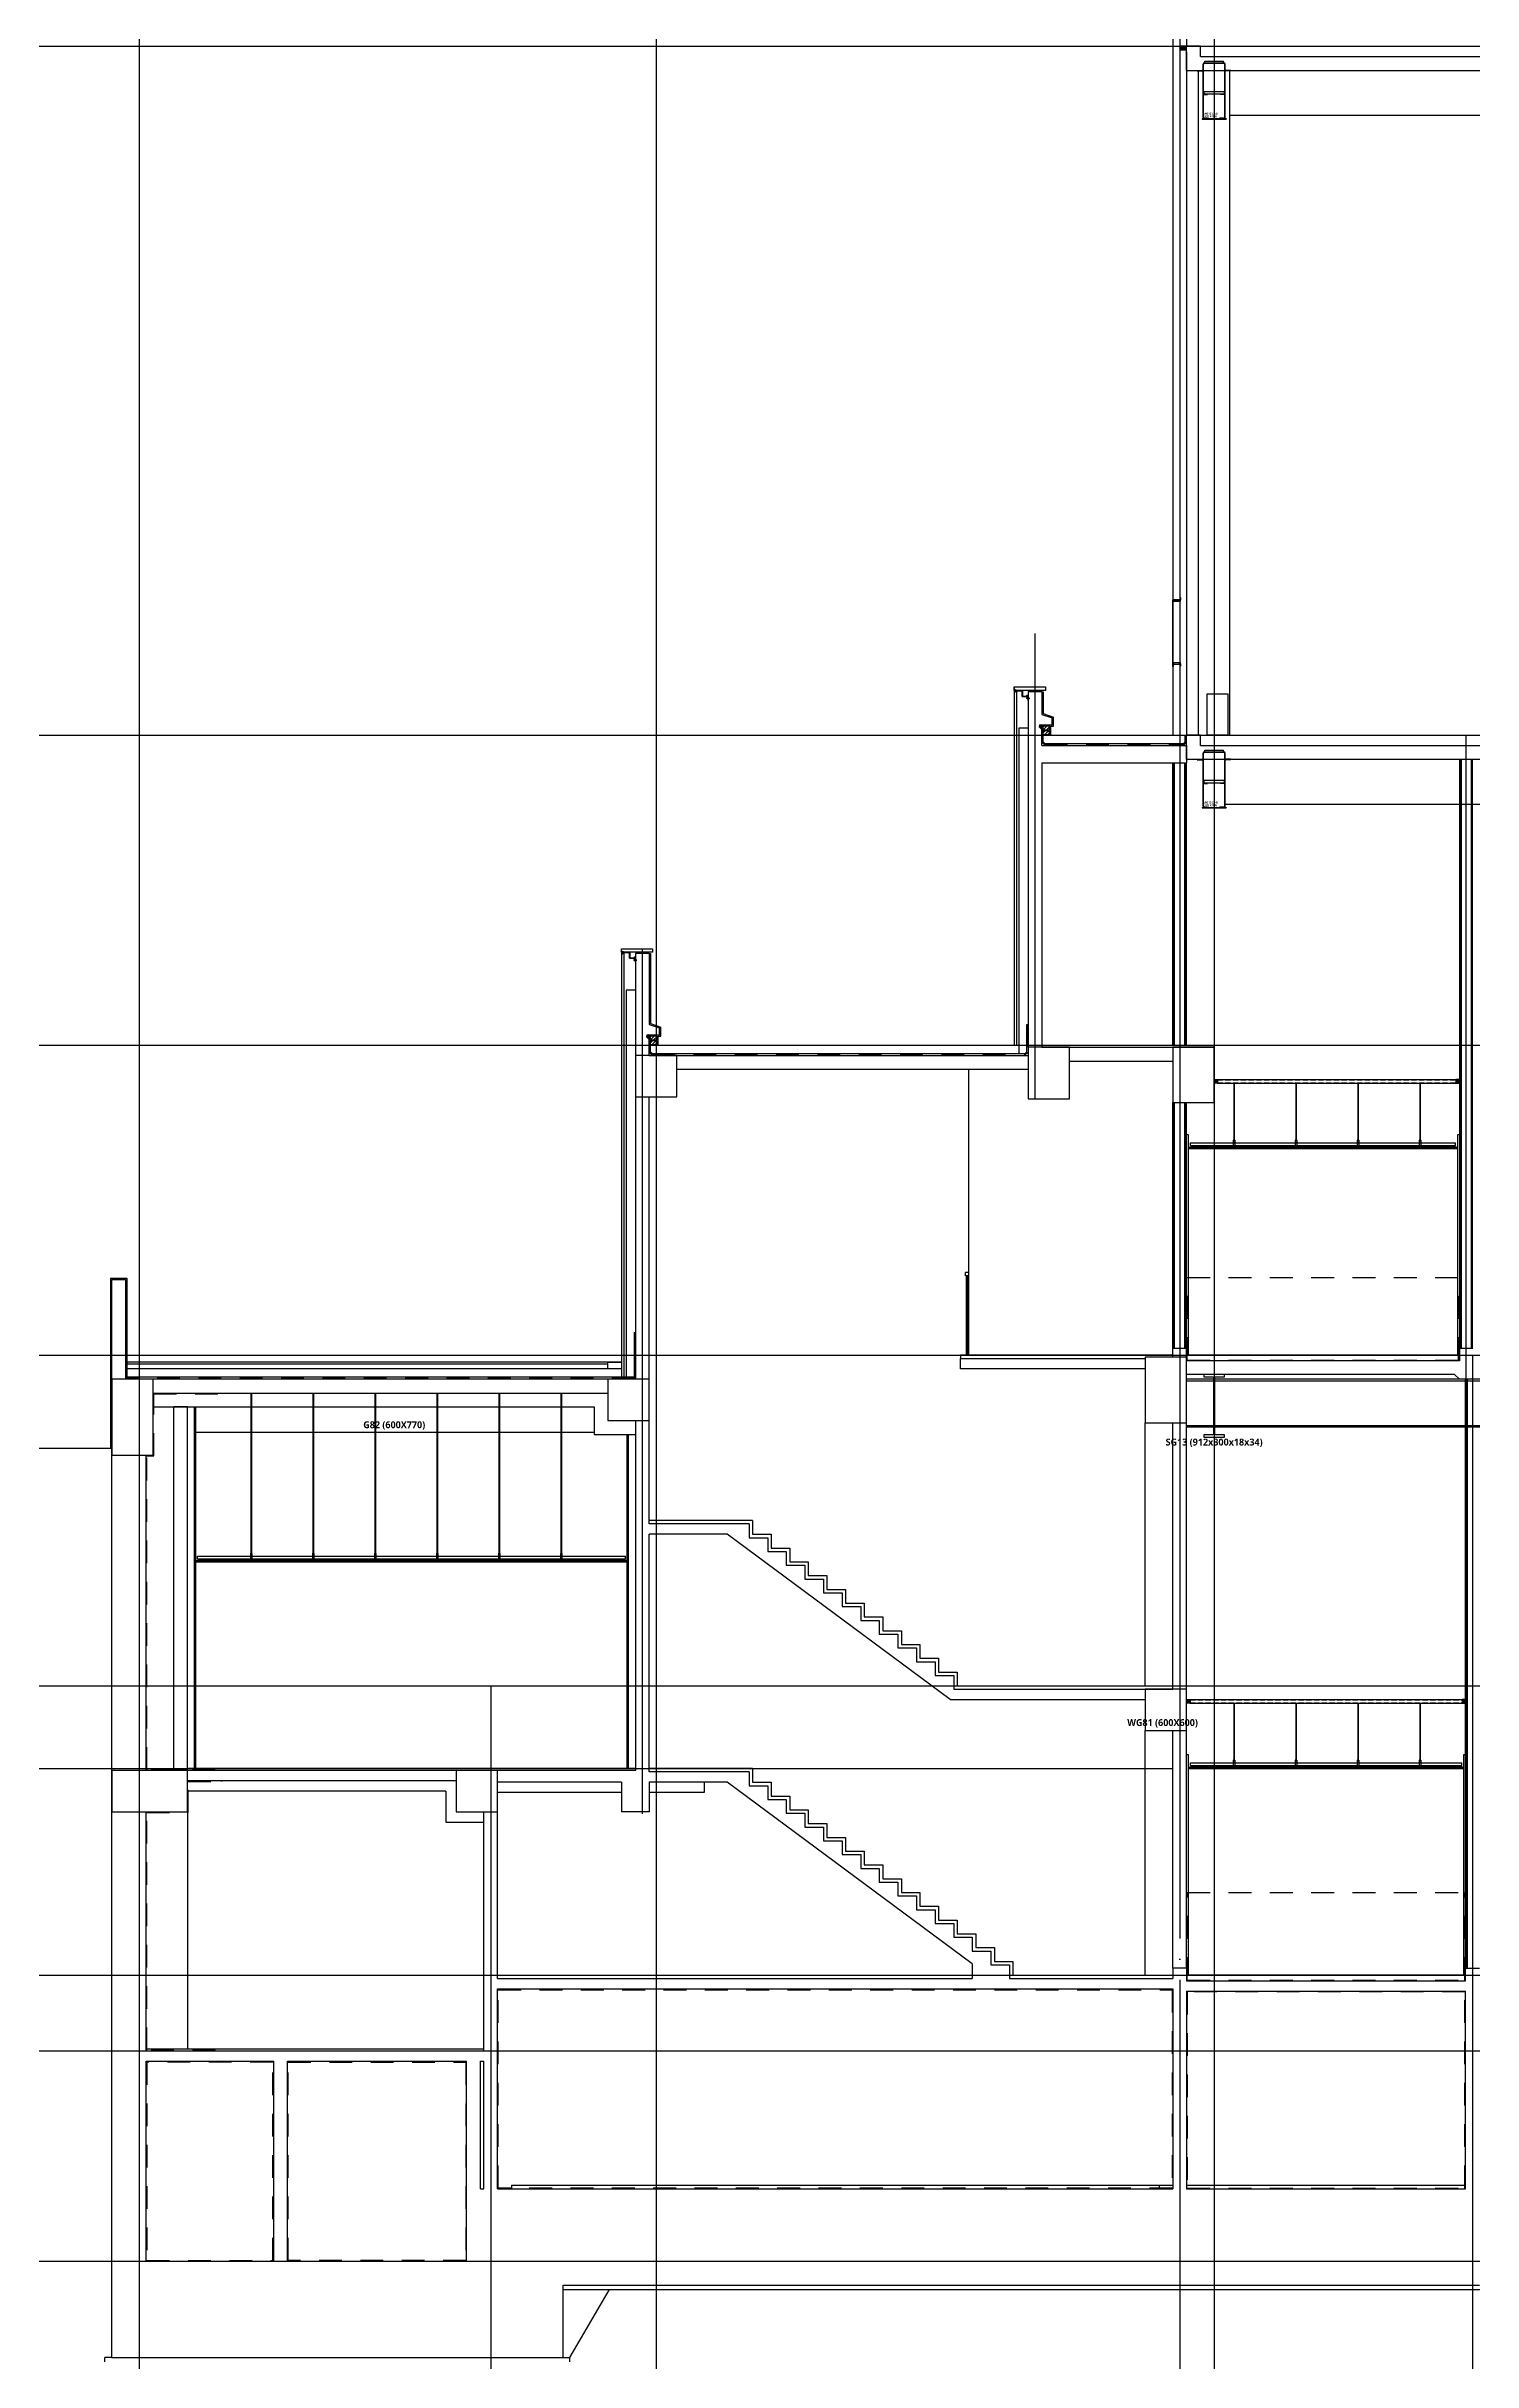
# Model space of a CAD drawing. Header units: millimetres. Extents: x -39468 to 212532, y -94717 to 83483.
# Drawn here: x 19170 to 39873, y -74908 to -41298 of the extents above; entities that cross this region are included whole.
import ezdxf
from ezdxf.enums import TextEntityAlignment as Align

# ---------------------------------------------------------------- set-up
doc = ezdxf.new("R2010")
doc.units = ezdxf.units.MM
doc.header["$LTSCALE"] = 300
doc.header["$MEASUREMENT"] = 0
for name, pattern in [('CEN', [62, 60, -1, 0, -1]), ('HID', [2, 1.1, -0.9]), ('HIDDEN', [0.375, 0.25, -0.125]), ('STD_CENTER', [66, 60, -2, 2, -2])]:
    doc.linetypes.add(name, pattern=pattern)
doc.layers.get('0').update_dxf_attribs({"linetype": 'CONTINUOUS'})
for name, color, linetype in [('##좌굴방지', 6, 'CONTINUOUS'), ('A-CEN', 1, 'CEN'), ('A-FIN-TYP1', 6, 'CONTINUOUS'), ('A-FIN-TYP2', 4, 'CONTINUOUS'), ('A-FLOR-GW', 6, 'CONTINUOUS'), ('A-FLOR-INSL', 8, 'CONTINUOUS'), ('A-OUT-FIN-TYP2', 4, 'CONTINUOUS'), ('A-SECT-ELEV', 8, 'CONTINUOUS'), ('A-SECT-LOUVER', 4, 'CONTINUOUS'), ('A-SECT-MATR2', 6, 'CONTINUOUS'), ('A-ST-AXIS-CEN', 252, 'STD_CENTER'), ('A-ST-CONC', 2, 'CONTINUOUS'), ('A-WALL-DRY1', 7, 'CONTINUOUS'), ('A-WALL-MASN', 3, 'CONTINUOUS'), ('AA-WALL-콘크리트', 2, 'CONTINUOUS'), ('BW', 3, 'CONTINUOUS'), ('C02-AA$0$A-FIN-TYP1', 6, 'CONTINUOUS'), ('C02-AA$0$A-SECT-CLNG', 6, 'CONTINUOUS'), ('C02-AA$0$A-SECT-MATR1', 4, 'CONTINUOUS'), ('COL', 2, 'CONTINUOUS'), ('ELC', 9, 'CONTINUOUS'), ('FIN', 5, 'CONTINUOUS'), ('HANDRAIL', 4, 'CONTINUOUS'), ('HAT', 8, 'CONTINUOUS'), ('HH', 9, 'CONTINUOUS'), ('HID', 7, 'HID'), ('out-fin', 6, 'CONTINUOUS'), ('SECT1', 2, 'CONTINUOUS'), ('주단면도-1$0$A-FLOR-FLIN-TYP2', 8, 'CONTINUOUS'), ('주단면도-1$0$A-FLOR-GW', 6, 'CONTINUOUS'), ('주단면도-1$0$A-ST-CONC', 2, 'CONTINUOUS')]:
    doc.layers.add(name, color=color, linetype=linetype)
doc.layers.add('A-ANNO-NPLT', color=129, linetype='CONTINUOUS', plot=False)
doc.layers.add('Defpoint', color=161, linetype='CONTINUOUS', plot=False)
doc.layers.add('A-ELEV-LIN2', color=7, linetype='CONTINUOUS', lineweight=25)
doc.layers.add('A-XXXX-NPLT', color=144, linetype='CONTINUOUS', lineweight=15, plot=False)
doc.styles.add('SH_대대리576', font='NanumGothicBold.ttf')
doc.styles.get("Standard").update_dxf_attribs({"font": 'NanumGothicBold.ttf'})
pattern_1 = [(45, (-44581.6069, -4188.5902), (-0.25, 0.25), [])]

# ---------------------------------------------------------------- blocks, each defined once
blk = doc.blocks.new('A$C1BF15DB8')
at = {"layer": 'A-ANNO-NPLT'}
for p, q in [((-21, 14, 0), (-21, -10, 0)), ((0, 0, 0), (-31, 0, 0))]:
    blk.add_line(p, q, dxfattribs=at)
at = {"layer": 'C02-AA$0$A-FIN-TYP1'}
blk.add_line((0, 24), (0, 0), dxfattribs=at)
at = {"layer": 'C02-AA$0$A-SECT-CLNG', "color": 8}
blk.add_line((4, 44), (4, 82), dxfattribs=at)
at = {"layer": 'C02-AA$0$A-SECT-MATR1'}
blk.add_lwpolyline([(-21, 14), (-6, 14), (-6, -1), (9, -1), (9, 0), (-5, 0), (-5, 15), (-20, 15), (-20, 29), (-21, 29)], close=True, dxfattribs=at)
blk = doc.blocks.new('A$C1A1450A5')
at = {"layer": 'C02-AA$0$A-SECT-CLNG', "color": 8}
for p, q in [((-7, 0), (-7, -3)), ((7, 0), (-7, 0)), ((7, 0), (7, -3)), ((10, -3), (-10, -3)), ((-10, -3), (-10, -83)), ((10, -6), (-10, -6)), ((10, -37), (-10, -37)), ((10, -83), (-10, -83)), ((-7, -9), (-7, -6)), ((7, -9), (-7, -9)), ((-4, -14), (-4, -9)), ((4, -14), (-4, -14)), ((4, -14), (4, -9)), ((7, -9), (7, -6)), ((10, -3), (10, -83))]:
    blk.add_line(p, q, dxfattribs=at)
blk = doc.blocks.new('*U2104')
at = {"layer": 'A-ANNO-NPLT'}
for p, q in [((-214, 0), (-245, 0)), ((-235, 14), (-235, -10)), ((6006, 0, 0), (6037, 0, 0)), ((6027, 14, 0), (6027, -10, 0))]:
    blk.add_line(p, q, dxfattribs=at)
at = {"layer": 'C02-AA$0$A-FIN-TYP1'}
for p, q in [((-214, 24), (6006, 24)), ((-214, 12), (6006, 12)), ((-214, 0), (6006, 0))]:
    blk.add_line(p, q, dxfattribs=at)
at = {"layer": 'C02-AA$0$A-SECT-CLNG', "color": 8}
for p, q in [((565, 2450), (565, 125)), ((572, 2450), (572, 125)), ((1465, 2450), (1465, 125)), ((1472, 2450), (1472, 125)), ((2365, 2450), (2365, 125)), ((2372, 2450), (2372, 125)), ((3265, 2450), (3265, 125)), ((3272, 2450), (3272, 125)), ((4165, 2450), (4165, 125)), ((4172, 2450), (4172, 125)), ((5065, 2450), (5065, 125)), ((5072, 2450), (5072, 125)), ((-210, 82), (6001, 82)), ((-210, 44), (6001, 44))]:
    blk.add_line(p, q, dxfattribs=at)
for p in [(569, 125), (1469, 125), (2369, 125), (3269, 125), (4169, 125), (5069, 125)]:
    blk.add_blockref('A$C1A1450A5', p, dxfattribs=at)
at = {"layer": 'C02-AA$0$A-SECT-MATR1'}
blk.add_blockref('A$C1BF15DB8', (-214, 0), dxfattribs=at)
at = {"layer": 'C02-AA$0$A-SECT-MATR1', "xscale": -1}
blk.add_blockref('A$C1BF15DB8', (6006, 0), dxfattribs=at)
blk = doc.blocks.new('A$C1e6bed7d')
at = {"layer": 'A-SECT-LOUVER'}
for p, q in [((-18, -1380), (-18, -487)), ((89, -1380), (89, -487))]:
    blk.add_line(p, q, dxfattribs=at)
for points in [[(0, -468, 0.414214), (1, -467, 0.414214), (0, -467), (-15, -467), (-15, -435, 2.252934), (-17, -436), (-17, -467), (-18, -467), (-18, -487), (-5, -487), (-5, -486), (-4, -487), (8, -487), (9, -486), (9, -487), (35, -487), (62, -487), (62, -486), (62, -487), (75, -487), (75, -486), (76, -487), (89, -487), (89, -468), (94, -468), (94, -434, 0.414214), (94, -433), (90, -433, 0.290922), (90, -434), (87, -439, 1), (89, -440), (91, -435, -0.290922), (91, -435), (92, -435, -0.414214), (93, -435), (93, -467), (71, -467, 0.414214), (70, -467, 0.414214), (71, -468), (87, -468), (87, -478), (75, -478, 0.414214), (74, -479, 0.414214), (75, -480), (87, -480), (87, -485), (35, -485), (-16, -485), (-16, -480), (-4, -480, 0.414214), (-3, -479), (-3, -479), (-3, -479, 0.414214), (-4, -478), (-16, -478), (-16, -468)], [(0, -1399, -0.414214), (1, -1399, -0.414214), (0, -1400), (-15, -1400), (-15, -1432, -2.252934), (-17, -1431), (-17, -1400), (-18, -1400), (-18, -1380), (-5, -1380), (-5, -1381), (-4, -1380), (8, -1380), (9, -1381), (9, -1380), (35, -1380), (62, -1380), (62, -1381), (62, -1380), (75, -1380), (75, -1381), (76, -1380), (89, -1380), (89, -1399), (94, -1399), (94, -1433, -0.414214), (94, -1433), (90, -1433, -0.290922), (90, -1433), (87, -1428, -1), (89, -1427), (91, -1432, 0.290922), (91, -1432), (92, -1432, 0.414214), (93, -1431), (93, -1400), (71, -1400, -0.414214), (70, -1399, -0.414214), (71, -1399), (87, -1399), (87, -1388), (75, -1388, -0.414214), (74, -1388, -0.414214), (75, -1387), (87, -1387), (87, -1382), (35, -1382), (-16, -1382), (-16, -1387), (-4, -1387, -0.414214), (-3, -1388), (-3, -1388), (-3, -1388, -0.414214), (-4, -1388), (-16, -1388), (-16, -1399)]]:
    blk.add_lwpolyline(points, format="xyb", close=True, dxfattribs=at)
at = {"layer": 'A-SECT-MATR2'}
for p, q in [((86, -467), (-14, -467)), ((-14, -1400), (86, -1400))]:
    blk.add_line(p, q, dxfattribs=at)
blk = doc.blocks.new('G$C5B602E84')
h = blk.add_hatch()
h.set_pattern_fill('ANSI31', color=252, scale=0.1, angle=45, style=0)
h.set_pattern_definition(pattern_1)
h.paths.add_polyline_path([(84, 701), (84, 751), (90, 751), (90, 701)])
h = blk.add_hatch()
h.set_pattern_fill('ANSI31', color=252, scale=0.1, angle=45, style=0)
h.set_pattern_definition(pattern_1)
h.paths.add_polyline_path([(219, 816), (269, 816), (269, 810), (219, 810)])
h = blk.add_hatch()
h.set_pattern_fill('ANSI31', color=252, scale=0.1, angle=45, style=0)
h.set_pattern_definition(pattern_1)
h.paths.add_polyline_path([(404, 701), (404, 751), (398, 751), (398, 701)])
at = {"layer": '##좌굴방지'}
for points in [[(398, 362), (90, 362), (90, 356), (150, 356), (150, 362)], [(98, 362), (98, 402), (390, 402), (390, 362)], [(398, 362), (398, 356), (338, 356), (338, 362)]]:
    blk.add_lwpolyline(points, dxfattribs=at)
at = {"color": 2, "linetype": 'Continuous'}
for p, q in [((0, 706), (72, 706)), ((0, 706), (0, 700)), ((0, 700), (72, 700)), ((84, 701), (84, 795)), ((84, 701), (90, 701)), ((84, 24), (84, 688)), ((90, 701), (90, 795)), ((90, 24), (90, 688)), ((105, 816), (383, 816)), ((105, 810), (383, 810)), ((398, 701), (398, 795)), ((404, 701), (398, 701)), ((398, 24), (398, 688)), ((404, 701), (404, 795)), ((404, 24), (404, 688)), ((488, 706), (416, 706)), ((488, 700), (416, 700)), ((488, 706), (488, 700)), ((102, 12), (164, 12)), ((102, 6), (164, 6)), ((164, 6), (164, 12)), ((386, 12), (324, 12)), ((324, 6), (324, 12)), ((386, 6), (324, 6))]:
    blk.add_line(p, q, dxfattribs=at)
at = {"color": 3, "linetype": 'Continuous'}
for p, q in [((109, 816), (109, 841)), ((109, 841), (379, 841)), ((109, 816), (379, 816)), ((379, 816), (379, 841)), ((69, 6), (419, 6)), ((69, 6), (69, 0)), ((69, 0), (419, 0)), ((419, 6), (419, 0))]:
    blk.add_line(p, q, dxfattribs=at)
at = {"color": 2, "linetype": 'Continuous'}
for centre, radius, start, end in [((72, 688), 18, 0, 90), ((72, 688), 12, 0, 90), ((105, 795), 21, 90, 180), ((105, 795), 15, 90, 180), ((383, 795), 21, 0, 90), ((383, 795), 15, 0, 90), ((416, 688), 18, 90, 180), ((416, 688), 12, 90, 180), ((102, 24), 18, 180, 270), ((102, 24), 12, 180, 270), ((386, 24), 18, 270, 0), ((386, 24), 12, 270, 0)]:
    blk.add_arc(centre, radius, start, end, dxfattribs=at)
at = {"layer": 'Defpoint', "linetype": 'Continuous'}
for s, p in [('AG12 (3,4)', (102, 79)), ('320 X 906', (102, 39))]:
    blk.add_text(s, height=30, dxfattribs=at).set_placement(p, align=Align.MIDDLE_LEFT)
blk = doc.blocks.new('G$C3A95A35F')
at = {"transparency": 33554687}
h = blk.add_hatch(dxfattribs=at)
h.set_pattern_fill('ANSI31', color=256, scale=100)
h.set_pattern_definition([(45, (-779551.384, 1288099.755), (-8.83883476, 8.83883476), [])])
h.paths.add_polyline_path([(0, 50), (0, 0), (100, 0), (100, 50)])
blk.add_lwpolyline([(0, 50), (0, 0), (100, 0), (100, 50)], close=True)

msp = doc.modelspace()

# ---------------------------------------------------------------- hatches: boundary and pattern name
at = {"layer": 'HAT'}
h = msp.add_hatch(dxfattribs=at)
h.set_pattern_fill('ANSI31', color=256, scale=10, style=0)
h.set_pattern_definition([(45, (-384794.73, -107347.05), (-22.4506403, 22.4506403), [])])
h.paths.add_polyline_path([(33730, -51164), (33640, -51164), (33640, -51221), (33730, -51221)])
h.paths.add_polyline_path([(33730, -51231), (33640, -51231), (33640, -51288), (33730, -51288)])
h = msp.add_hatch(dxfattribs=at)
h.set_pattern_fill('ANSI31', color=256, scale=10, style=0)
h.set_pattern_definition([(45, (-390494.73, -111847.05), (-22.4506403, 22.4506403), [])])
h.paths.add_polyline_path([(28030, -55664), (27940, -55664), (27940, -55721), (28030, -55721)])
h.paths.add_polyline_path([(28030, -55731), (27940, -55731), (27940, -55788), (28030, -55788)])
at = {"layer": 'HH'}
h = msp.add_hatch(dxfattribs=at)
h.set_pattern_fill('ANSI37', color=256, scale=100, style=0)
h.set_pattern_definition([(45, (120890.681, -65670.518), (-8.8388348, 8.8388348), []), (135, (120890.681, -65670.518), (-8.8388348, -8.8388348), [])])
h.paths.add_polyline_path([(33618, -51148), (33585, -51148), (33585, -51174), (33618, -51207)])
h = msp.add_hatch(dxfattribs=at)
h.set_pattern_fill('ANSI37', color=256, scale=100, style=0)
h.set_pattern_definition([(45, (115190.681, -70170.518), (-8.8388348, 8.8388348), []), (135, (115190.681, -70170.518), (-8.8388348, -8.8388348), [])])
h.paths.add_polyline_path([(27918, -55648), (27885, -55648), (27885, -55674), (27918, -55707)])

# ---------------------------------------------------------------- linework, layer by layer
for p, q in [((35891, -51298), (35891, -41648)), ((36349, -51298), (36349, -41648)), ((39680, -51648), (39680, -60198)), ((39693, -51648), (39693, -60198)), ((39705, -51648), (39705, -60198)), ((39850, -51648), (39850, -60198)), ((39863, -51648), (39863, -60198)), ((39770, -69298), (39770, -60648)), ((39783, -69198), (39783, -60648)), ((39795, -69198), (39795, -60648)), ((21220, -66928), (21220, -70368))]:
    msp.add_line(p, q)
at = {"color": 2, "linetype": 'Continuous'}
msp.add_lwpolyline([(35969, -60578), (35969, -60612), (36093, -60612, -0.414214), (36111, -60630), (36111, -61438, -0.414214), (36093, -61456), (35969, -61456), (35969, -61490), (36271, -61490), (36271, -61456), (36147, -61456, -0.414214), (36129, -61438), (36129, -60630, -0.414214), (36147, -60612), (36271, -60612), (36271, -60578)], format="xyb", close=True, dxfattribs=at)
at = {"layer": 'A-ANNO-NPLT'}
for p, q in [((35771, -57298, 0), (35740, -57298, 0)), ((35750, -57284, 0), (35750, -57308, 0)), ((39629, -57298), (39660, -57298)), ((39650, -57284), (39650, -57308)), ((35771, -66298, 0), (35740, -66298, 0)), ((35750, -66284, 0), (35750, -66308, 0)), ((39719, -66298), (39750, -66298)), ((39740, -66284), (39740, -66308))]:
    msp.add_line(p, q, dxfattribs=at)
at = {"layer": 'A-CEN'}
for p, q in [((33520, -49820), (33520, -56578)), ((35620, -50767), (35620, -79298)), ((39775, -51298), (39775, -60648)), ((27820, -54398), (27820, -66953)), ((39870, -60298), (39870, -79298)), ((25620, -65098), (25620, -79298))]:
    msp.add_line(p, q, dxfattribs=at)
at = {"layer": 'A-ELEV-LIN2'}
for p, q in [((36349, -42298), (46816, -42298)), ((36280, -52298), (46791, -52298)), ((32560, -60298), (32560, -56148)), ((35720, -60668), (46616, -60668)), ((27120, -61418), (21339, -61418)), ((35120, -65098), (35120, -61278)), ((35720, -61320), (46616, -61320)), ((35720, -61340), (46616, -61340)), ((35120, -69298), (35120, -65748))]:
    msp.add_line(p, q, dxfattribs=at)
at = {"layer": 'A-FIN-TYP1'}
for p, q in [((33668, -51448), (33620, -51400)), ((33640, -51395), (33640, -51298)), ((33640, -51298), (35700, -51298)), ((33664, -51418), (33640, -51395)), ((33664, -51418), (35677, -51418)), ((35520, -51298), (35620, -51298)), ((35672, -51448), (35720, -51400)), ((35677, -51418), (35700, -51395)), ((35700, -51395), (35700, -51298)), ((35700, -51298), (35720, -51298)), ((33400, -55498), (33420, -55498)), ((33400, -55893), (33400, -55498)), ((27968, -55948), (27920, -55900)), ((27940, -55798), (33420, -55798)), ((27940, -55895), (27940, -55798)), ((27964, -55918), (27940, -55895)), ((27964, -55918), (33375, -55918)), ((33370, -55948), (33420, -55898)), ((33375, -55918), (33400, -55893)), ((33620, -55798), (36120, -55798)), ((36120, -55828), (36120, -55798)), ((35750, -57098), (35720, -57098)), ((35750, -60298), (35750, -57098)), ((39650, -57098), (39650, -60298)), ((39680, -57098), (39650, -57098)), ((20100, -59178), (20100, -61648)), ((20100, -59178), (20340, -59178)), ((20340, -59178), (20340, -60618)), ((20340, -59968), (20320, -59968)), ((27700, -59968), (27720, -59968)), ((27700, -59968), (27700, -60618)), ((27520, -60398), (20340, -60398)), ((27320, -60428), (20340, -60428)), ((35520, -60298), (32440, -60298)), ((32440, -60298), (32440, -60348)), ((39650, -60298), (35750, -60298)), ((27520, -60498), (20340, -60498)), ((27700, -60618), (20340, -60618)), ((29420, -62698), (27920, -62698)), ((32390, -65098), (35520, -65098)), ((27720, -66298), (21220, -66298)), ((29420, -66298), (27920, -66298)), ((25720, -69298), (35520, -69298)), ((20630, -70368), (25520, -70368)), ((25920, -72388), (25730, -72388)), ((25920, -72348), (35520, -72348)), ((25920, -72348), (25920, -72388)), ((35320, -72348), (35320, -72398)), ((35320, -72398), (35520, -72398)), ((35730, -72348), (39760, -72348)), ((26670, -73858), (40070, -73858)), ((26770, -74848), (27342, -73858)), ((20120, -74848), (20020, -74848)), ((20020, -74908), (20020, -74848)), ((26670, -74848), (26770, -74848)), ((26770, -74908), (26770, -74848))]:
    msp.add_line(p, q, dxfattribs=at)
for points in [[(36020, -50698), (36320, -50698), (36320, -51298), (36020, -51298)], [(27520, -60498), (27320, -60498), (27320, -60398), (27520, -60398)]]:
    msp.add_lwpolyline(points, close=True, dxfattribs=at)
for points in [[(35920, -51298), (135320, -51298)], [(29420, -62698), (29420, -62898), (29690, -62898), (29690, -63098), (29960, -63098), (29960, -63298), (30230, -63298), (30230, -63498), (30500, -63498), (30500, -63698), (30770, -63698), (30770, -63898), (31040, -63898), (31040, -64098), (31310, -64098), (31310, -64298), (31580, -64298), (31580, -64498), (31850, -64498), (31850, -64698), (32120, -64698), (32120, -64898), (32390, -64898), (32390, -65098)], [(39770, -66098), (39740, -66098), (39740, -69298), (35750, -69298), (35750, -66098), (35720, -66098)], [(29420, -66298), (29420, -66498), (29690, -66498), (29690, -66698), (29960, -66698), (29960, -66898), (30230, -66898), (30230, -67098), (30500, -67098), (30500, -67298), (30770, -67298), (30770, -67498), (31040, -67498), (31040, -67698), (31310, -67698), (31310, -67898), (31580, -67898), (31580, -68098), (31850, -68098), (31850, -68298), (32120, -68298), (32120, -68498), (32390, -68498), (32390, -68698), (32660, -68698), (32660, -68898), (32930, -68898), (32930, -69098), (33200, -69098), (33200, -69298)]]:
    msp.add_lwpolyline(points, dxfattribs=at)
at = {"layer": 'A-FIN-TYP2', "color": 8}
for p, q in [((36123, -56301), (36167, -56345)), ((36123, -56345), (36167, -56301)), ((39677, -56301), (39633, -56345)), ((39677, -56345), (39633, -56301)), ((35723, -65301), (35767, -65345)), ((35723, -65345), (35767, -65301)), ((39767, -65301), (39723, -65345)), ((39767, -65345), (39723, -65301))]:
    msp.add_line(p, q, dxfattribs=at)
at = {"layer": 'A-FIN-TYP2', "color": 8, "linetype": 'HIDDEN'}
for p, q in [((36170, -56301), (39630, -56301)), ((36170, -56345), (39630, -56345)), ((35770, -65301), (39720, -65301)), ((35770, -65345), (39720, -65345))]:
    msp.add_line(p, q, dxfattribs=at)
for points in [[(36167, -56345), (36123, -56345), (36123, -56301), (36167, -56301)], [(39633, -56345), (39677, -56345), (39677, -56301), (39633, -56301)], [(35767, -65345), (35723, -65345), (35723, -65301), (35767, -65301)], [(39723, -65345), (39767, -65345), (39767, -65301), (39723, -65301)]]:
    msp.add_lwpolyline(points, close=True, dxfattribs=at)
at = {"layer": 'A-FLOR-GW'}
msp.add_line((35520, -29873), (35520, -51298), dxfattribs=at)
at = {"layer": 'A-FLOR-INSL'}
for p, q in [((33285, -51198), (33285, -55918)), ((33420, -51198), (33285, -51198)), ((27585, -54998), (27585, -60618)), ((27720, -54998), (27585, -54998)), ((20720, -61048), (27120, -61048)), ((28720, -66498), (28720, -66648)), ((24970, -66628), (21230, -66628)), ((24970, -66628), (24970, -67078)), ((27520, -66648), (25720, -66648)), ((28720, -66648), (27920, -66648)), ((24970, -67078), (25520, -67078))]:
    msp.add_line(p, q, dxfattribs=at)
msp.add_lwpolyline([(27120, -61048), (27120, -61448), (27720, -61448)], dxfattribs=at)
at = {"layer": 'A-OUT-FIN-TYP2'}
for p, q in [((33220, -50598), (33220, -55798)), ((33250, -50648), (33250, -55798)), ((27550, -54448), (27550, -60618)), ((27520, -54455), (27520, -60618))]:
    msp.add_line(p, q, dxfattribs=at)
for points in [[(33670, -50598), (33670, -50648), (33220, -50648), (33220, -50598)], [(27970, -54398), (27970, -54448), (27520, -54448), (27520, -54398)]]:
    msp.add_lwpolyline(points, close=True, dxfattribs=at)
at = {"layer": 'A-SECT-ELEV', "color": 8}
msp.add_line((31310, -65098), (32021, -65098), dxfattribs=at)
at = {"layer": 'A-ST-AXIS-CEN', "linetype": 'Continuous'}
for p, q in [((20520, -24798), (20520, -79298)), ((28020, -24798), (28020, -79298)), ((36120, -24798), (36120, -79298)), ((-5170, -41298), (168381, -41298)), ((-5170, -51298), (168381, -51298)), ((-5170, -55798), (168381, -55798)), ((-5170, -60298), (168381, -60298)), ((-5170, -65098), (168381, -65098)), ((-5170, -66298), (35520, -66298)), ((-5170, -69298), (168381, -69298)), ((-5170, -70398), (168381, -70398)), ((-5170, -73448), (168381, -73448))]:
    msp.add_line(p, q, dxfattribs=at)
at = {"layer": 'A-ST-CONC'}
for p, q in [((33420, -50668), (33420, -55948)), ((33620, -51698), (33620, -55828)), ((27720, -54468), (27720, -60648)), ((27920, -55948), (33420, -55948)), ((33620, -55828), (36120, -55828)), ((34020, -56028), (35520, -56028)), ((28320, -56148), (33420, -56148)), ((27920, -62748), (27920, -56548)), ((20120, -74848), (20120, -59198)), ((20120, -59198), (20320, -59198)), ((20320, -59198), (20320, -60648)), ((32440, -60348), (35120, -60348)), ((32440, -60498), (32440, -60348)), ((35520, -60328), (35520, -60198)), ((35520, -60198), (35720, -60198)), ((35720, -60368), (35720, -60198)), ((39680, -60378), (35720, -60378)), ((39680, -60198), (39875, -60198)), ((27720, -60648), (20320, -60648)), ((35120, -60498), (32440, -60498)), ((35120, -60498), (32980, -60498)), ((39610, -60578), (35720, -60578)), ((20720, -60848), (27320, -60848)), ((27720, -61248), (27720, -66328)), ((20620, -66328), (20620, -61748)), ((29370, -62748), (27920, -62748)), ((27920, -66348), (27920, -62898)), ((29051, -62898), (27920, -62898)), ((32291, -65298), (29051, -62898)), ((32340, -65148), (35520, -65148)), ((32291, -65298), (35120, -65298)), ((27720, -66328), (20620, -66328)), ((25120, -66478), (21220, -66478)), ((25720, -69348), (25720, -66498)), ((27520, -66498), (25720, -66498)), ((27520, -66498), (27520, -66928)), ((29370, -66348), (27920, -66348)), ((29051, -66498), (27920, -66498)), ((27920, -66498), (27920, -66928)), ((32610, -69135), (29051, -66498)), ((20620, -70398), (20620, -66928)), ((25520, -70398), (25520, -66928)), ((27920, -66928), (27520, -66928)), ((32610, -69135), (32610, -69348)), ((35720, -69198), (35520, -69198)), ((35520, -69198), (35520, -69348)), ((35720, -69198), (35720, -69378)), ((39770, -69198), (39970, -69198)), ((39770, -69378), (39770, -69198)), ((25720, -69348), (32610, -69348)), ((25720, -69498), (35520, -69498)), ((25720, -72398), (25720, -69498)), ((33150, -69348), (35520, -69348)), ((35520, -69498), (35520, -72398)), ((35720, -69378), (39770, -69378)), ((35720, -69528), (39770, -69528)), ((35720, -69528), (35720, -72398)), ((39770, -72398), (39770, -69528)), ((20620, -70398), (25520, -70398)), ((20620, -73448), (20620, -70548)), ((20620, -70548), (22470, -70548)), ((22470, -73448), (22470, -70548)), ((22670, -70548), (25270, -70548)), ((22670, -73448), (22670, -70548)), ((25270, -73448), (25270, -70548)), ((25470, -70548), (25520, -70548)), ((25470, -72398), (25470, -70548)), ((25520, -72398), (25520, -70548)), ((25470, -72398), (25520, -72398)), ((25720, -72398), (35520, -72398)), ((35720, -72398), (39770, -72398)), ((20620, -73448), (22470, -73448)), ((22670, -73448), (25270, -73448)), ((26670, -73798), (39970, -73798)), ((26670, -74848), (26670, -73798)), ((20120, -74848), (26670, -74848))]:
    msp.add_line(p, q, dxfattribs=at)
for points in [[(39680, -60198), (39680, -60378)], [(29370, -62748), (29370, -62948), (29640, -62948), (29640, -63148), (29910, -63148), (29910, -63348), (30180, -63348), (30180, -63548), (30450, -63548), (30450, -63748), (30720, -63748), (30720, -63948), (30990, -63948), (30990, -64148), (31260, -64148), (31260, -64348), (31530, -64348), (31530, -64548), (31800, -64548), (31800, -64748), (32070, -64748), (32070, -64948), (32340, -64948), (32340, -65148)], [(29370, -66348), (29370, -66548), (29640, -66548), (29640, -66748), (29910, -66748), (29910, -66948), (30180, -66948), (30180, -67148), (30450, -67148), (30450, -67348), (30720, -67348), (30720, -67548), (30990, -67548), (30990, -67748), (31260, -67748), (31260, -67948), (31530, -67948), (31530, -68148), (31800, -68148), (31800, -68348), (32070, -68348), (32070, -68548), (32340, -68548), (32340, -68748), (32610, -68748), (32610, -68948), (32880, -68948), (32880, -69148), (33150, -69148), (33150, -69348)]]:
    msp.add_lwpolyline(points, dxfattribs=at)
msp.add_lwpolyline([(35120, -65748), (35720, -65748), (35720, -65148), (35120, -65148)], close=True, dxfattribs=at)
at = {"layer": 'A-WALL-DRY1'}
for p, q in [((35520, -55798), (35520, -51698)), ((35520, -55698), (35520, -51698)), ((35533, -55798), (35533, -51698)), ((35533, -55698), (35533, -51698)), ((35545, -55798), (35545, -51698)), ((35545, -55698), (35545, -51698)), ((35695, -55798), (35695, -51698)), ((35695, -55698), (35695, -51698)), ((35708, -55798), (35708, -51698)), ((35708, -55698), (35708, -51698)), ((35720, -55798), (35720, -51698)), ((35720, -55698), (35720, -51698)), ((35520, -60198), (35520, -56628)), ((35533, -60198), (35533, -56628)), ((35545, -60198), (35545, -56628)), ((35695, -60198), (35695, -56628)), ((35695, -60198), (35695, -56628)), ((35708, -60198), (35708, -56628)), ((35720, -60198), (35720, -56628)), ((35520, -60198), (35520, -59298)), ((35533, -60198), (35533, -59298)), ((35545, -60198), (35545, -59298)), ((35695, -60198), (35695, -59298)), ((35708, -60198), (35708, -59298)), ((35720, -60198), (35720, -59298)), ((21320, -66298), (21320, -61048)), ((21330, -66298), (21330, -61048)), ((21339, -66298), (21339, -61048)), ((27601, -66298), (27601, -61448)), ((27611, -66298), (27611, -61448)), ((27620, -66298), (27620, -61448))]:
    msp.add_line(p, q, dxfattribs=at)
at = {"layer": 'A-WALL-MASN'}
for p, q in [((21020, -66313), (21020, -61048)), ((21220, -61048), (21020, -61048)), ((21220, -66313), (21220, -61048)), ((35520, -65148), (35520, -61278)), ((35720, -65148), (35720, -61278)), ((35520, -69198), (35520, -65748)), ((35720, -69198), (35720, -65748)), ((21220, -66313), (21020, -66313))]:
    msp.add_line(p, q, dxfattribs=at)
at = {"layer": 'AA-WALL-콘크리트'}
for p, q in [((33620, -50668, 0), (33420, -50668, 0)), ((33620, -50998), (33770, -51048)), ((33770, -51148), (33770, -51048)), ((33585, -51148), (33770, -51148)), ((33585, -51148), (33585, -51183)), ((33585, -51183), (33620, -51217)), ((33620, -51448), (33620, -51217)), ((27920, -54468, 0), (27720, -54468, 0)), ((27885, -55648), (28070, -55648)), ((27885, -55648), (27885, -55683)), ((27885, -55683), (27920, -55717)), ((27920, -55498), (28070, -55548)), ((27920, -55948), (27920, -55717)), ((28070, -55648), (28070, -55548))]:
    msp.add_line(p, q, dxfattribs=at)
at = {"layer": 'BW'}
for p, q in [((33640, -51164), (33730, -51164)), ((33640, -51221), (33640, -51164)), ((33640, -51221), (33730, -51221)), ((33640, -51231), (33730, -51231)), ((33640, -51288), (33640, -51231)), ((33640, -51231), (33730, -51231)), ((33640, -51288), (33730, -51288)), ((33730, -51221), (33730, -51164)), ((33730, -51288), (33730, -51231)), ((27940, -55664), (28030, -55664)), ((27940, -55721), (27940, -55664)), ((27940, -55721), (28030, -55721)), ((27940, -55731), (28030, -55731)), ((27940, -55788), (27940, -55731)), ((27940, -55731), (28030, -55731)), ((27940, -55788), (28030, -55788)), ((28030, -55721), (28030, -55664)), ((28030, -55788), (28030, -55731))]:
    msp.add_line(p, q, dxfattribs=at)
at = {"layer": 'C02-AA$0$A-FIN-TYP1'}
for p, q in [((36170, -56298), (39630, -56298)), ((36170, -56348), (39630, -56348)), ((35771, -57274, 0), (39629, -57274, 0)), ((35771, -57286, 0), (39629, -57286, 0)), ((35771, -57298, 0), (39629, -57298, 0)), ((35770, -65298), (39720, -65298)), ((35770, -65348), (39720, -65348)), ((35771, -66274, 0), (39719, -66274, 0)), ((35771, -66286, 0), (39719, -66286, 0)), ((35771, -66298, 0), (39719, -66298, 0))]:
    msp.add_line(p, q, dxfattribs=at)
for points in [[(36170, -56348), (36120, -56348), (36120, -56298), (36170, -56298)], [(39630, -56348), (39680, -56348), (39680, -56298), (39630, -56298)], [(35770, -65348), (35720, -65348), (35720, -65298), (35770, -65298)], [(39720, -65348), (39770, -65348), (39770, -65298), (39720, -65298)]]:
    msp.add_lwpolyline(points, close=True, dxfattribs=at)
at = {"layer": 'C02-AA$0$A-SECT-CLNG', "color": 8}
for p, q in [((36404, -56348, 0), (36404, -57174, 0)), ((36411, -56348, 0), (36411, -57174, 0)), ((37304, -56348, 0), (37304, -57174, 0)), ((37311, -56348, 0), (37311, -57174, 0)), ((38204, -56348, 0), (38204, -57174, 0)), ((38211, -56348, 0), (38211, -57174, 0)), ((39104, -56348, 0), (39104, -57174, 0)), ((39111, -56348, 0), (39111, -57174, 0)), ((35776, -57216, 0), (39625, -57216, 0)), ((35776, -57254, 0), (39625, -57254, 0)), ((36404, -65348, 0), (36404, -66174, 0)), ((36411, -65348, 0), (36411, -66174, 0)), ((37304, -65348, 0), (37304, -66174, 0)), ((37311, -65348, 0), (37311, -66174, 0)), ((38204, -65348, 0), (38204, -66174, 0)), ((38211, -65348, 0), (38211, -66174, 0)), ((39104, -65348, 0), (39104, -66174, 0)), ((39111, -65348, 0), (39111, -66174, 0)), ((35776, -66216, 0), (39715, -66216, 0)), ((35776, -66254, 0), (39715, -66254, 0))]:
    msp.add_line(p, q, dxfattribs=at)
at = {"layer": 'COL'}
for p, q in [((33585, -51183), (33585, -51168)), ((27885, -55683), (27885, -55668))]:
    msp.add_line(p, q, dxfattribs=at)
at = {"layer": 'ELC'}
for p, q in [((33618, -51207), (33618, -51148)), ((33618, -51207), (33618, -51148)), ((27918, -55707), (27918, -55648)), ((27918, -55707), (27918, -55648))]:
    msp.add_line(p, q, dxfattribs=at)
at = {"layer": 'FIN'}
for p, q in [((33620, -50668, 0), (33640, -50668, 0)), ((33640, -50668, 0), (33640, -50984)), ((33640, -50984), (33790, -51034)), ((33790, -51168), (33790, -51034)), ((33750, -51168), (33790, -51168)), ((33750, -51298), (33750, -51168)), ((27920, -54468, 0), (27940, -54468, 0)), ((27940, -54468, 0), (27940, -55484)), ((27940, -55484), (28090, -55534)), ((28050, -55668), (28090, -55668)), ((28050, -55798), (28050, -55668)), ((28090, -55668), (28090, -55534))]:
    msp.add_line(p, q, dxfattribs=at)
at = {"layer": 'HANDRAIL', "ltscale": 10}
for p, q in [((32510, -59148), (32510, -59098)), ((32560, -59098), (32510, -59098)), ((32560, -59148), (32510, -59148)), ((32525, -60298), (32525, -59148)), ((32545, -60298), (32545, -59148)), ((32560, -59148), (32560, -59098))]:
    msp.add_line(p, q, dxfattribs=at)
at = {"layer": 'HID', "color": 8}
for p, q in [((33628, -51217), (33585, -51174)), ((33628, -51217), (33628, -51397)), ((33664, -51433), (33628, -51397)), ((35676, -51433), (35712, -51397)), ((35712, -51298), (35712, -51397)), ((33664, -51433), (35676, -51433)), ((27928, -55717), (27928, -55897)), ((33410, -55498), (33410, -55897)), ((27964, -55933), (27928, -55897)), ((27964, -55933), (33374, -55933)), ((33374, -55933), (33410, -55897)), ((35730, -60368), (35730, -59168)), ((35730, -59168), (39665, -59168)), ((39665, -60368), (39665, -59168)), ((20330, -59968), (20330, -60633)), ((27710, -59968), (27710, -60633)), ((35730, -60368), (39665, -60368)), ((27710, -60633), (20330, -60633)), ((35730, -69368), (35730, -68098)), ((35730, -68098), (39760, -68098)), ((39760, -69368), (39760, -68098)), ((35730, -69368), (39760, -69368))]:
    msp.add_line(p, q, dxfattribs=at)
at = {"layer": 'HID', "ltscale": 300}
msp.add_line((27928, -55717), (27885, -55674), dxfattribs=at)
at = {"layer": 'HID', "color": 8}
for points in [[(21620, -66328), (21620, -66318), (20630, -66318), (20630, -61758), (20730, -61758), (20730, -60858), (21720, -60858), (21720, -60848)], [(21620, -70398), (21620, -70388), (20630, -70388), (20630, -66938), (21230, -66938), (21230, -66488), (21720, -66488), (21720, -66478)], [(35510, -69508), (35510, -72388), (25730, -72388), (25730, -69508), (35510, -69508)]]:
    msp.add_lwpolyline(points, dxfattribs=at)
for points in [[(39760, -69538), (35730, -69538), (35730, -72388), (39760, -72388)], [(22460, -70558), (20630, -70558), (20630, -73438), (22460, -73438)], [(22680, -70558), (25260, -70558), (25260, -73438), (22680, -73438)]]:
    msp.add_lwpolyline(points, close=True, dxfattribs=at)
at = {"layer": 'out-fin'}
for p, q in [((33220, -50648, 0), (33231, -50648, 0)), ((33220, -50648, 0), (33231, -50648, 0)), ((33220, -50655, 0), (33231, -50655, 0)), ((33231, -50633, 0), (33239, -50633, 0)), ((33231, -50648, 0), (33231, -50633, 0)), ((33231, -50649, 0), (33339, -50649, 0)), ((33231, -50649, 0), (33231, -50654, 0)), ((33231, -50654, 0), (33334, -50654, 0)), ((33231, -50655, 0), (33231, -50670, 0)), ((33231, -50670, 0), (33239, -50670, 0)), ((33233, -50639, 0), (33237, -50639, 0)), ((33233, -50639, 0), (33233, -50649, 0)), ((33233, -50664, 0), (33233, -50654, 0)), ((33233, -50664, 0), (33237, -50664, 0)), ((33237, -50639, 0), (33237, -50649, 0)), ((33237, -50664, 0), (33237, -50654, 0)), ((33239, -50633, 0), (33239, -50648, 0)), ((33239, -50648, 0), (33250, -50648, 0)), ((33239, -50655, 0), (33250, -50655, 0)), ((33239, -50670, 0), (33239, -50655, 0)), ((33334, -50734, 0), (33334, -50654, 0)), ((33334, -50734, 0), (33420, -50734, 0)), ((33339, -50649, 0), (33339, -50729, 0)), ((33339, -50729, 0), (33415, -50729, 0)), ((33390, -50734, 0), (33390, -50737, 0)), ((33392, -50739, 0), (33415, -50739, 0)), ((33397, -50723, 0), (33410, -50723, 0)), ((33397, -50723, 0), (33397, -50729, 0)), ((33397, -50745, 0), (33397, -50739, 0)), ((33397, -50745, 0), (33410, -50745, 0)), ((33399, -50723, 0), (33399, -50729, 0)), ((33399, -50745, 0), (33399, -50739, 0)), ((33400, -50717, 0), (33407, -50717, 0)), ((33400, -50717, 0), (33400, -50723, 0)), ((33400, -50751, 0), (33400, -50745, 0)), ((33400, -50751, 0), (33407, -50751, 0)), ((33407, -50717, 0), (33407, -50723, 0)), ((33407, -50751, 0), (33407, -50745, 0)), ((33408, -50723, 0), (33408, -50729, 0)), ((33408, -50745, 0), (33408, -50739, 0)), ((33410, -50723, 0), (33410, -50729, 0)), ((33410, -50745, 0), (33410, -50739, 0)), ((33415, -50729, 0), (33415, -50734, 0)), ((33415, -50739, 0), (33415, -50792, 0)), ((33401, -50767, 0), (33401, -50759, 0)), ((33401, -50759, 0), (33407, -50759, 0)), ((33407, -50767, 0), (33401, -50767, 0)), ((33407, -50771, 0), (33407, -50755, 0)), ((33407, -50755, 0), (33415, -50755, 0)), ((33415, -50771, 0), (33407, -50771, 0)), ((33441, -50762, 0), (33415, -50762, 0)), ((33415, -50764, 0), (33419, -50764, 0)), ((33415, -50766, 0), (33441, -50766, 0)), ((33417, -50794, 0), (33420, -50794, 0)), ((33441, -50766, 0), (33441, -50762, 0)), ((27520, -54448, 0), (27531, -54448, 0)), ((27520, -54448, 0), (27531, -54448, 0)), ((27531, -54433, 0), (27539, -54433, 0)), ((27531, -54448, 0), (27531, -54433, 0)), ((27533, -54439, 0), (27537, -54439, 0)), ((27533, -54439, 0), (27533, -54449, 0)), ((27537, -54439, 0), (27537, -54449, 0)), ((27539, -54433, 0), (27539, -54448, 0)), ((27539, -54448, 0), (27550, -54448, 0)), ((27520, -54455, 0), (27531, -54455, 0)), ((27531, -54449, 0), (27639, -54449, 0)), ((27531, -54449, 0), (27531, -54454, 0)), ((27531, -54454, 0), (27634, -54454, 0)), ((27531, -54455, 0), (27531, -54470, 0)), ((27531, -54470, 0), (27539, -54470, 0)), ((27533, -54464, 0), (27533, -54454, 0)), ((27533, -54464, 0), (27537, -54464, 0)), ((27537, -54464, 0), (27537, -54454, 0)), ((27539, -54455, 0), (27550, -54455, 0)), ((27539, -54470, 0), (27539, -54455, 0)), ((27634, -54534, 0), (27634, -54454, 0)), ((27634, -54534, 0), (27720, -54534, 0)), ((27639, -54449, 0), (27639, -54529, 0)), ((27639, -54529, 0), (27715, -54529, 0)), ((27690, -54534, 0), (27690, -54537, 0)), ((27692, -54539, 0), (27715, -54539, 0)), ((27697, -54523, 0), (27710, -54523, 0)), ((27697, -54523, 0), (27697, -54529, 0)), ((27697, -54545, 0), (27697, -54539, 0)), ((27697, -54545, 0), (27710, -54545, 0)), ((27699, -54523, 0), (27699, -54529, 0)), ((27699, -54545, 0), (27699, -54539, 0)), ((27700, -54517, 0), (27707, -54517, 0)), ((27700, -54517, 0), (27700, -54523, 0)), ((27700, -54551, 0), (27700, -54545, 0)), ((27700, -54551, 0), (27707, -54551, 0)), ((27701, -54567, 0), (27701, -54559, 0)), ((27701, -54559, 0), (27707, -54559, 0)), ((27707, -54567, 0), (27701, -54567, 0)), ((27707, -54517, 0), (27707, -54523, 0)), ((27707, -54551, 0), (27707, -54545, 0)), ((27707, -54571, 0), (27707, -54555, 0)), ((27707, -54555, 0), (27715, -54555, 0)), ((27715, -54571, 0), (27707, -54571, 0)), ((27708, -54523, 0), (27708, -54529, 0)), ((27708, -54545, 0), (27708, -54539, 0)), ((27710, -54523, 0), (27710, -54529, 0)), ((27710, -54545, 0), (27710, -54539, 0)), ((27715, -54529, 0), (27715, -54534, 0)), ((27715, -54539, 0), (27715, -54592, 0)), ((27741, -54562, 0), (27715, -54562, 0)), ((27715, -54564, 0), (27719, -54564, 0)), ((27715, -54566, 0), (27741, -54566, 0)), ((27717, -54594, 0), (27720, -54594, 0)), ((27741, -54566, 0), (27741, -54562, 0))]:
    msp.add_line(p, q, dxfattribs=at)
for centre in [(33227, -50651, 0), (27527, -54451, 0)]:
    msp.add_circle(centre, 3, dxfattribs=at)
for centre, radius, start, end in [((33220, -50651, 0), 3.25, 270, 90), ((33392, -50737, 0), 2, 180, 270), ((33417, -50792, 0), 2, 180, 270), ((27520, -54451, 0), 3.25, 270, 90), ((27692, -54537, 0), 2, 180, 270), ((27717, -54592, 0), 2, 180, 270)]:
    msp.add_arc(centre, radius, start, end, dxfattribs=at)
at = {"layer": '주단면도-1$0$A-FLOR-FLIN-TYP2'}
for points in [[(35720, -31448), (35720, -41298)], [(35720, -41378), (35720, -51298)]]:
    msp.add_lwpolyline(points, dxfattribs=at)
at = {"layer": '주단면도-1$0$A-FLOR-GW'}
msp.add_line((35620, -29898), (35620, -51298), dxfattribs=at)
at = {"layer": '주단면도-1$0$A-ST-CONC'}
for p, q in [((35920, -41298), (35720, -41298)), ((35720, -41648), (35720, -41298)), ((35920, -41448), (35920, -41298)), ((35720, -41648), (135520, -41648)), ((35920, -41448), (135320, -41448)), ((33620, -50668, 0), (33620, -50998)), ((35720, -51648), (35720, -51298)), ((35920, -51298), (35720, -51298)), ((35920, -51448), (35920, -51298)), ((33620, -51448), (35720, -51448)), ((35720, -51448), (35720, -51698)), ((35720, -51648), (135520, -51648)), ((35920, -51448), (135320, -51448)), ((27920, -54468, 0), (27920, -55498)), ((134420, -60648), (35720, -60648)), ((39680, -60648), (39610, -60578))]:
    msp.add_line(p, q, dxfattribs=at)
for points in [[(33620, -51698), (35720, -51698)], [(18320, -61648), (20120, -61648)]]:
    msp.add_lwpolyline(points, dxfattribs=at)
for points in [[(27720, -56548), (28320, -56548), (28320, -55948), (27720, -55948)], [(33420, -56578), (34020, -56578), (34020, -55828), (33420, -55828)], [(35520, -56628), (36120, -56628), (36120, -55828), (35520, -55828)], [(35120, -61278), (35720, -61278), (35720, -60328), (35120, -60328)], [(20120, -61748), (20720, -61748), (20720, -60648), (20120, -60648)], [(27320, -61248), (27920, -61248), (27920, -60648), (27320, -60648)], [(20120, -66928), (21220, -66928), (21220, -66328), (20120, -66328)], [(25120, -66928), (25720, -66928), (25720, -66328), (25120, -66328)]]:
    msp.add_lwpolyline(points, close=True, dxfattribs=at)

# ---------------------------------------------------------------- block references
for name, p in [('G$C3A95A35F', (35620, -41348)), ('G$C5B602E84', (35876, -42354)), ('G$C5B602E84', (35876, -52354))]:
    msp.add_blockref(name, p)
at = {"layer": 'C02-AA$0$A-FIN-TYP1'}
msp.add_blockref('*U2104', (21574, -63298), dxfattribs=at)
at = {"layer": 'C02-AA$0$A-SECT-CLNG', "color": 8}
for p in [(36408, -57174, 0), (37308, -57174, 0), (38208, -57174, 0), (39108, -57174, 0), (36408, -66174, 0), (37308, -66174, 0), (38208, -66174, 0), (39108, -66174, 0)]:
    msp.add_blockref('A$C1A1450A5', p, dxfattribs=at)
at = {"layer": 'C02-AA$0$A-SECT-MATR1'}
for p in [(35771, -57298, 0), (35771, -66298, 0)]:
    msp.add_blockref('A$C1BF15DB8', p, dxfattribs=at)
at = {"layer": 'C02-AA$0$A-SECT-MATR1', "xscale": -1}
for p in [(39629, -57298, 0), (39719, -66298, 0)]:
    msp.add_blockref('A$C1BF15DB8', p, dxfattribs=at)
at = {"layer": 'SECT1'}
msp.add_blockref('A$C1e6bed7d', (35538, -48865), dxfattribs=at)

# ---------------------------------------------------------------- texts
at = {"layer": 'A-XXXX-NPLT', "style": 'SH_대대리576'}
for s, p in [('G82 (600X770)', (24220, -61318)), ('SG13 (912x300x18x34)', (36120, -61569)), ('WG81 (600X600)', (35372, -65641))]:
    msp.add_text(s, height=100, dxfattribs=at).set_placement(p, align=Align.MIDDLE)

doc.saveas('drawing.dxf')
